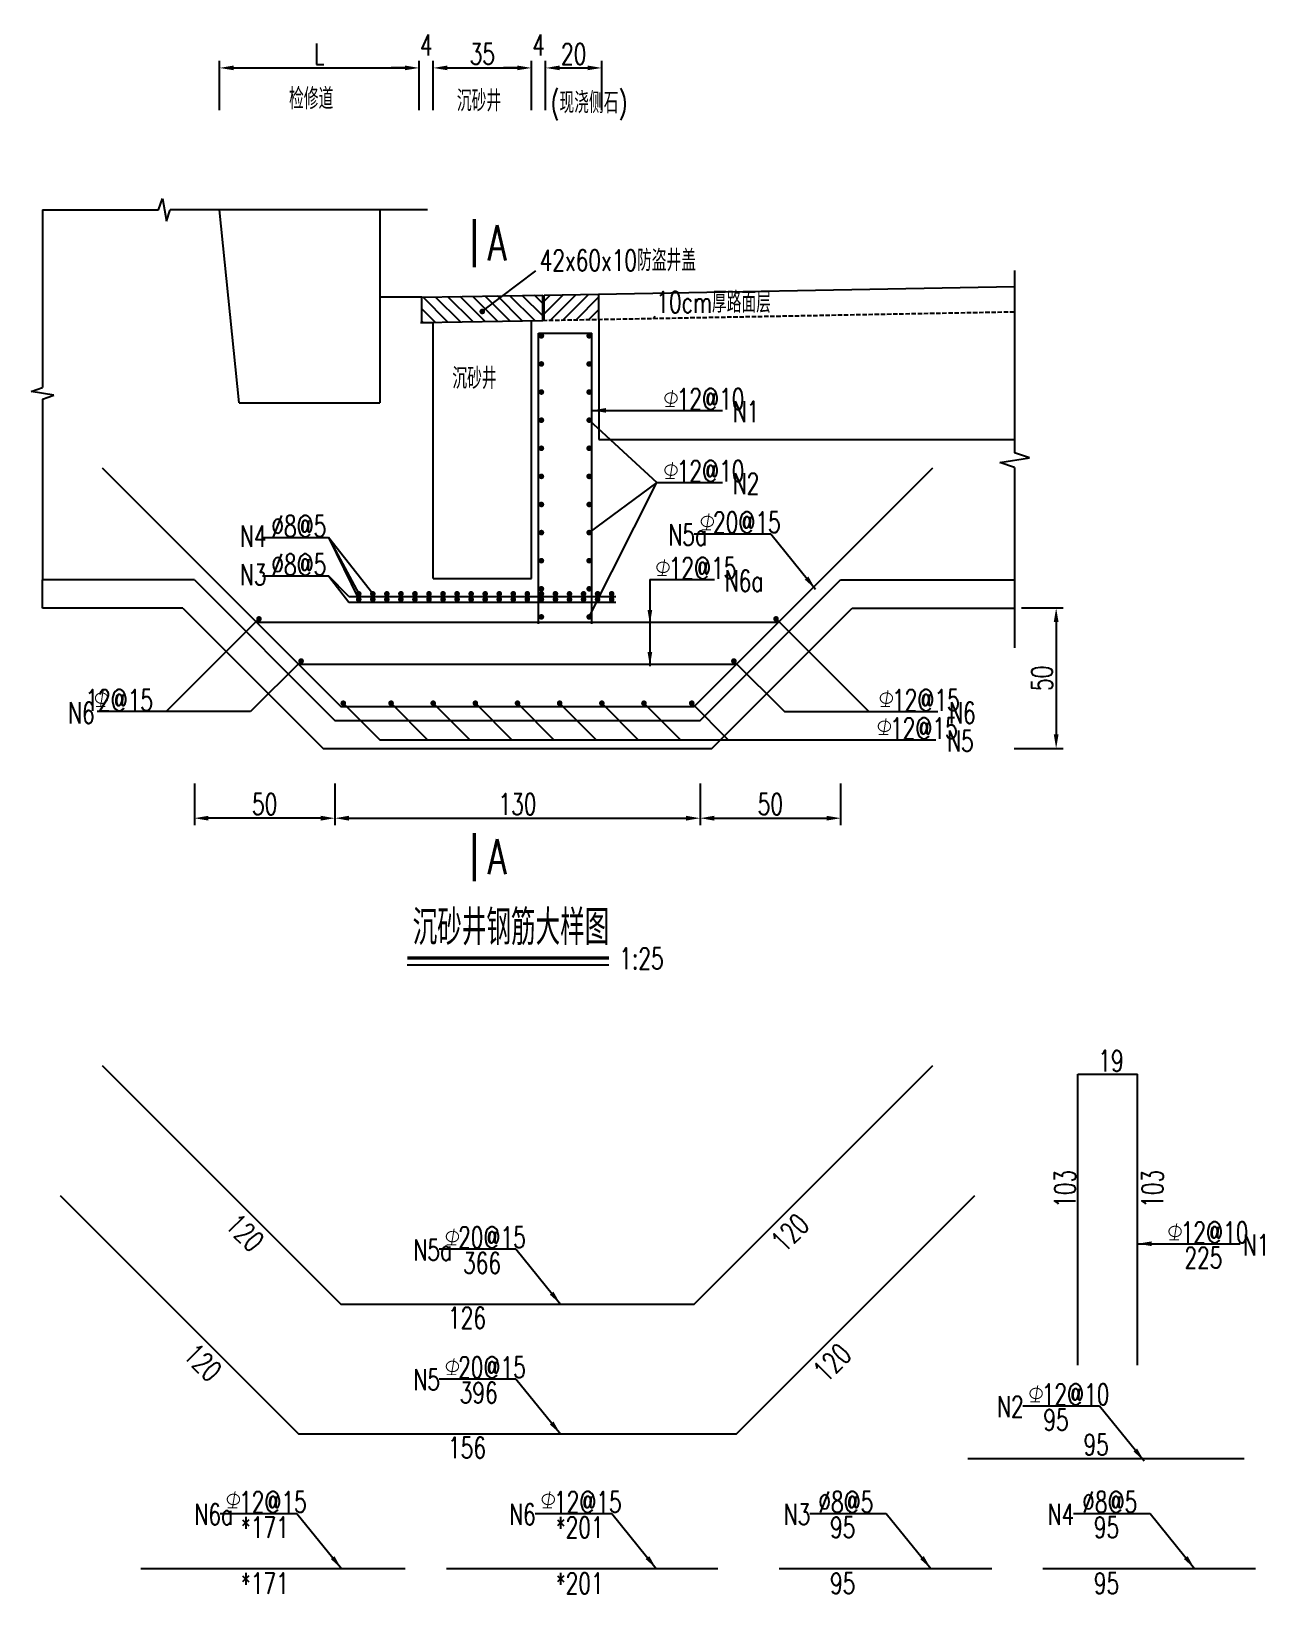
# Model space of a CAD drawing. Header units: millimetres. Extents: x -3172 to 9280, y -13936 to 13830.
# Drawn here: x 7630 to 8507, y -13720 to -12608 of the extents above; entities that cross this region are included whole.
import ezdxf

# ---------------------------------------------------------------- set-up
doc = ezdxf.new("R2010")
doc.units = ezdxf.units.MM
doc.header["$LTSCALE"] = 0.25
doc.header["$MEASUREMENT"] = 0
doc.linetypes.add('HIDDEN', pattern=[0.35, 0.25, -0.1])
for name, color, linetype in [('TEXT', 7, 'Continuous'), ('尺寸', 7, 'Continuous'), ('文字', 7, 'Continuous'), ('结构', 1, 'Continuous'), ('钢筋', 1, 'Continuous'), ('隧道断面结构', 7, 'Continuous')]:
    doc.layers.add(name, color=color, linetype=linetype)
doc.styles.get("Standard").update_dxf_attribs({"font": 'simplex1.shx', "width": 0.7, "bigfont": 'hztxt.shx'})
doc.dimstyles.new('25', dxfattribs={"dimscale": 5, "dimtxt": 3, "dimasz": 2, "dimexe": 1, "dimexo": 1, "dimgap": 0.5, "dimtad": 1, "dimdec": 1, "dimlfac": 0.5, "dimdsep": 46, "dimtxsty": 'Standard', "dimcen": 0.5, "dimadec": 0, "dimazin": 0, "dimtfac": 1, "dimtdec": 1, "dimtofl": 0, "dimtmove": 2, "dimatfit": 3, "dimfxl": 0, "dimtolj": 1, "dimtzin": 0, "dimarcsym": 0})

# ---------------------------------------------------------------- blocks, each defined once
blk = doc.blocks.new('*D105')
at = {"color": 0, "lineweight": -2}
for p, q in [((7764.1, -12664.1), (7764.1, -12629.1)), ((7906.2, -12664.1), (7906.2, -12629.1)), ((7774.1, -12634.1), (7896.2, -12634.1))]:
    blk.add_line(p, q, dxfattribs=at)
at = {"color": 0}
for points in [[(7774.1, -12632.4), (7774.1, -12635.7), (7764.1, -12634.1)], [(7896.2, -12632.4), (7896.2, -12635.7), (7906.2, -12634.1)]]:
    blk.add_solid(points, dxfattribs=at)
at = {"layer": 'Defpoints', "color": 0}
for p in [(7906.2, -12634.1), (7764.1, -12680.8), (7906.2, -12688.4)]:
    blk.add_point(p, dxfattribs=at)
at = {"color": 0, "insert": (7835.1, -12624.1), "char_height": 15, "attachment_point": 5}
blk.add_mtext('\\A1;L', dxfattribs=at)
blk = doc.blocks.new('*D106')
at = {"color": 0, "lineweight": -2}
for p, q in [((7906.2, -12664.1), (7906.2, -12629.1)), ((7916.2, -12664.1), (7916.2, -12629.1)), ((7896.2, -12634.1), (7886.2, -12634.1)), ((7926.2, -12634.1), (7936.2, -12634.1))]:
    blk.add_line(p, q, dxfattribs=at)
at = {"color": 0}
for points in [[(7896.2, -12632.4), (7896.2, -12635.7), (7906.2, -12634.1)], [(7926.2, -12632.4), (7926.2, -12635.7), (7916.2, -12634.1)]]:
    blk.add_solid(points, dxfattribs=at)
at = {"layer": 'Defpoints', "color": 0}
for p in [(7916.2, -12634.1), (7906.2, -12688.4), (7916.2, -12688.4)]:
    blk.add_point(p, dxfattribs=at)
at = {"color": 0, "insert": (7911.2, -12617.8), "char_height": 15, "attachment_point": 5}
blk.add_mtext('\\A1;4', dxfattribs=at)
blk = doc.blocks.new('*D107')
at = {"color": 0, "lineweight": -2}
for p, q in [((7996.2, -12664.1), (7996.2, -12629.1)), ((8036.2, -12664.1), (8036.2, -12629.1)), ((8006.2, -12634.1), (8026.2, -12634.1))]:
    blk.add_line(p, q, dxfattribs=at)
at = {"color": 0}
for points in [[(8006.2, -12632.4), (8006.2, -12635.7), (7996.2, -12634.1)], [(8026.2, -12632.4), (8026.2, -12635.7), (8036.2, -12634.1)]]:
    blk.add_solid(points, dxfattribs=at)
at = {"layer": 'Defpoints', "color": 0}
for p in [(8036.2, -12634.1), (7996.2, -12688.4), (8036.2, -12688.4)]:
    blk.add_point(p, dxfattribs=at)
at = {"color": 0, "insert": (8016.2, -12624.1), "char_height": 15, "attachment_point": 5}
blk.add_mtext('\\A1;20', dxfattribs=at)
blk = doc.blocks.new('*D109')
at = {"color": 0, "lineweight": -2}
for p, q in [((7846.2, -13143.4), (7846.2, -13173)), ((8106.2, -13143.4), (8106.2, -13173)), ((7856.2, -13168), (8096.2, -13168))]:
    blk.add_line(p, q, dxfattribs=at)
at = {"color": 0}
for points in [[(7856.2, -13166.3), (7856.2, -13169.7), (7846.2, -13168)], [(8096.2, -13166.3), (8096.2, -13169.7), (8106.2, -13168)]]:
    blk.add_solid(points, dxfattribs=at)
at = {"layer": 'Defpoints', "color": 0}
for p in [(7846.2, -13138.4), (8106.2, -13138.4), (8106.2, -13168)]:
    blk.add_point(p, dxfattribs=at)
at = {"color": 0, "insert": (7976.2, -13158), "char_height": 15, "attachment_point": 5}
blk.add_mtext('\\A1;130', dxfattribs=at)
blk = doc.blocks.new('*D110')
at = {"color": 0, "lineweight": -2}
for p, q in [((8106.2, -13143.4), (8106.2, -13173)), ((8206.2, -13143.4), (8206.2, -13173)), ((8116.2, -13168), (8196.2, -13168))]:
    blk.add_line(p, q, dxfattribs=at)
at = {"color": 0}
for points in [[(8116.2, -13166.3), (8116.2, -13169.7), (8106.2, -13168)], [(8196.2, -13166.3), (8196.2, -13169.7), (8206.2, -13168)]]:
    blk.add_solid(points, dxfattribs=at)
at = {"layer": 'Defpoints', "color": 0}
for p in [(8106.2, -13138.4), (8206.2, -13138.4), (8206.2, -13168)]:
    blk.add_point(p, dxfattribs=at)
at = {"color": 0, "insert": (8156.2, -13158), "char_height": 15, "attachment_point": 5}
blk.add_mtext('\\A1;50', dxfattribs=at)
blk = doc.blocks.new('*D131')
at = {"color": 0, "lineweight": -2}
for p, q in [((7916.2, -12664.1), (7916.2, -12629.1)), ((7986.2, -12664.1), (7986.2, -12629.1)), ((7926.2, -12634.1), (7976.2, -12634.1))]:
    blk.add_line(p, q, dxfattribs=at)
at = {"color": 0}
for points in [[(7926.2, -12632.4), (7926.2, -12635.7), (7916.2, -12634.1)], [(7976.2, -12632.4), (7976.2, -12635.7), (7986.2, -12634.1)]]:
    blk.add_solid(points, dxfattribs=at)
at = {"layer": 'Defpoints', "color": 0}
for p in [(7986.2, -12634.1), (7916.2, -12688.4), (7986.2, -12688.4)]:
    blk.add_point(p, dxfattribs=at)
at = {"color": 0, "insert": (7951.2, -12624.1), "char_height": 15, "attachment_point": 5}
blk.add_mtext('\\A1;35', dxfattribs=at)
blk = doc.blocks.new('*D132')
at = {"color": 0, "lineweight": -2}
for p, q in [((7986.2, -12664.1), (7986.2, -12629.1)), ((7996.2, -12664.1), (7996.2, -12629.1)), ((7976.2, -12634.1), (7966.2, -12634.1)), ((8006.2, -12634.1), (8016.2, -12634.1))]:
    blk.add_line(p, q, dxfattribs=at)
at = {"color": 0}
for points in [[(7976.2, -12632.4), (7976.2, -12635.7), (7986.2, -12634.1)], [(8006.2, -12632.4), (8006.2, -12635.7), (7996.2, -12634.1)]]:
    blk.add_solid(points, dxfattribs=at)
at = {"layer": 'Defpoints', "color": 0}
for p in [(7996.2, -12634.1), (7986.2, -12688.4), (7996.2, -12688.4)]:
    blk.add_point(p, dxfattribs=at)
at = {"color": 0, "insert": (7991.2, -12617.8), "char_height": 15, "attachment_point": 5}
blk.add_mtext('\\A1;4', dxfattribs=at)
blk = doc.blocks.new('*D133')
at = {"color": 0, "lineweight": -2}
for p, q in [((7746.2, -13143.4), (7746.2, -13173)), ((7846.2, -13143.4), (7846.2, -13173)), ((7836.2, -13168), (7756.2, -13168))]:
    blk.add_line(p, q, dxfattribs=at)
at = {"color": 0}
for points in [[(7756.2, -13166.3), (7756.2, -13169.7), (7746.2, -13168)], [(7836.2, -13166.3), (7836.2, -13169.7), (7846.2, -13168)]]:
    blk.add_solid(points, dxfattribs=at)
at = {"layer": 'Defpoints', "color": 0}
for p in [(7746.2, -13138.4), (7846.2, -13138.4), (7746.2, -13168)]:
    blk.add_point(p, dxfattribs=at)
at = {"color": 0, "insert": (7796.2, -13158), "char_height": 15, "attachment_point": 5}
blk.add_mtext('\\A1;50', dxfattribs=at)
blk = doc.blocks.new('二级钢筋')
at = {"layer": '文字'}
h = blk.add_hatch(color=256, dxfattribs=at)
edge = h.paths.add_edge_path(flags=16)
edge.add_ellipse((1.4, 11.8), major_axis=(8.14, 0), ratio=0.839578, start_angle=0, end_angle=360)
edge = h.paths.add_edge_path()
edge.add_spline(control_points=[(10.9, 11.8), (10.9, 12.4), (10.8, 13), (10.4, 14.6), (9.9, 15.5), (8.7, 17.1), (7.9, 17.8), (6.1, 19), (5.1, 19.4), (3, 19.9), (1.9, 20), (-0.2, 19.9), (-1.3, 19.7), (-3.4, 19), (-4.3, 18.5), (-5.9, 17.2), (-6.6, 16.4), (-7.7, 14.6), (-8, 13.7), (-8.3, 11.7), (-8.2, 10.7), (-7.6, 8.8), (-7.1, 7.9), (-5.8, 6.3), (-5, 5.6), (-3.2, 4.5), (-2.2, 4.1), (-0.1, 3.6), (1, 3.5), (3.2, 3.6), (4.2, 3.9), (6.2, 4.6), (7.2, 5.2), (8.8, 6.5), (9.5, 7.3), (10.4, 9.1), (10.8, 10), (10.9, 11.3), (10.9, 11.5), (10.9, 11.8)], knot_values=[0, 0, 0, 0, 0.218362, 0.218362, 0.57005, 0.57005, 0.921738, 0.921738, 1.273426, 1.273426, 1.625114, 1.625114, 1.976802, 1.976802, 2.32849, 2.32849, 2.680178, 2.680178, 3.031866, 3.031866, 3.383554, 3.383554, 3.735242, 3.735242, 4.086929, 4.086929, 4.438617, 4.438617, 4.790305, 4.790305, 5.141993, 5.141993, 5.493681, 5.493681, 5.845369, 5.845369, 6.197057, 6.197057, 6.283185, 6.283185, 6.283185, 6.283185], degree=3, periodic=0)
at = {"layer": '文字', "const_width": 1.4}
for points in [[(3.7, 23.2), (0, 0)], [(-6.7, 0), (6.7, 0)]]:
    blk.add_lwpolyline(points, dxfattribs=at)
blk = doc.blocks.new('*D40')
at = {"color": 0, "lineweight": -2}
for p, q in [((8335, -13018.4), (8364.6, -13018.4)), ((8359.6, -13028.4), (8359.6, -13108.4)), ((8329.6, -13118.4), (8364.6, -13118.4))]:
    blk.add_line(p, q, dxfattribs=at)
at = {"color": 0}
for points in [[(8357.9, -13028.4), (8361.3, -13028.4), (8359.6, -13018.4)], [(8357.9, -13108.4), (8361.3, -13108.4), (8359.6, -13118.4)]]:
    blk.add_solid(points, dxfattribs=at)
at = {"layer": 'Defpoints', "color": 0}
for p in [(8330, -13018.4), (8324.4, -13118.4), (8359.6, -13118.4)]:
    blk.add_point(p, dxfattribs=at)
at = {"color": 0, "insert": (8349.6, -13068.4), "char_height": 15, "attachment_point": 5, "rotation": 90}
blk.add_mtext('\\A1;50', dxfattribs=at)

msp = doc.modelspace()

# ---------------------------------------------------------------- hatches: boundary and pattern name
h = msp.add_hatch()
h.set_pattern_fill('ANSI31', color=8, scale=2, angle=90, style=0)
h.set_pattern_definition([(135, (-308333.029, 154722.767), (-4.49012806, -4.49012806), [])])
h.paths.add_polyline_path([(7994.21, -12813.73), (7994.21, -12795.73), (7908.21, -12797.31), (7908.21, -12815.31)])
h = msp.add_hatch()
h.set_pattern_fill('ANSI31', color=8, scale=2, style=0)
h.set_pattern_definition([(45, (-332325.973, 154299.152), (-4.49012806, 4.49012806), [])])
h.paths.add_polyline_path([(8074.21, -12812.27), (8074.21, -12809.03), (8071.28, -12812.32)], flags=17)
h.paths.add_polyline_path([(7995.21, -12795.71), (7995.21, -12813.71), (8034.21, -12813), (8034.21, -12795)])

# ---------------------------------------------------------------- linework, layer by layer
for p, q in [((7720.67, -12735.1), (7723.47, -12727.1)), ((7723.47, -12727.1), (7726.27, -12743.1)), ((7638.12, -12735.1), (7638.12, -12857.24)), ((7638.12, -12735.1), (7638.12, -12861.44)), ((7638.12, -12735.1), (7720.67, -12735.1)), ((7726.27, -12743.1), (7729.07, -12735.1)), ((7912.21, -12735.1), (7729.07, -12735.1)), ((7630.12, -12864.24), (7638.12, -12861.44)), ((7646.12, -12867.04), (7630.12, -12864.24)), ((7638.12, -12869.84), (7646.12, -12867.04)), ((7638.12, -12869.84), (7638.12, -12998.45)), ((7746.21, -12998.45), (7638.12, -12998.45))]:
    msp.add_line(p, q)
at = {"color": 6}
for p, q in [((7989.07, -12778.51), (7951.4, -12807)), ((8330.04, -12778.3), (8330.04, -12907.99)), ((8340.54, -12911.49), (8330.04, -12907.99)), ((8319.54, -12914.99), (8340.54, -12911.49)), ((8330.04, -12918.49), (8319.54, -12914.99)), ((8330.04, -12918.49), (8330.04, -13046.76))]:
    msp.add_line(p, q, dxfattribs=at)
at = {"color": 7}
for p, q in [((7908.21, -12797.31), (7994.21, -12795.73)), ((7994.21, -12813.73), (7994.21, -12795.73)), ((7908.21, -12815.31), (7994.21, -12813.73)), ((7638.12, -13018.45), (7638.12, -12998.45)), ((7746.21, -12998.45), (7638.12, -12998.45)), ((7737.93, -13018.45), (7638.12, -13018.45)), ((7737.93, -13018.45), (7837.92, -13118.44)), ((8114.5, -13118.44), (8214.5, -13018.44)), ((8214.5, -13018.44), (8330.04, -13018.44)), ((7837.92, -13118.44), (8114.5, -13118.44))]:
    msp.add_line(p, q, dxfattribs=at)
at = {"color": 3, "linetype": 'Continuous', "ltscale": 200}
msp.add_line((7995.21, -12795.71), (8330.04, -12789.58), dxfattribs=at)
at = {"color": 3, "linetype": 'HIDDEN', "ltscale": 50}
msp.add_line((7994.21, -12813.73), (8330.04, -12807.58), dxfattribs=at)
at = {"layer": 'TEXT', "color": 6}
for p, q in [((7908.21, -12797.31), (7878.21, -12797.31)), ((7792.21, -13026.16), (7726.24, -13092.13)), ((8160.21, -13026.16), (8226.18, -13092.13)), ((7822.21, -13056.16), (7786.24, -13092.13)), ((8130.21, -13056.16), (8166.18, -13092.13)), ((7852.21, -13086.16), (7878.18, -13112.13)), ((7886.21, -13086.16), (7912.18, -13112.13)), ((7916.21, -13086.16), (7942.18, -13112.13)), ((7946.21, -13086.16), (7972.18, -13112.13)), ((7976.21, -13086.16), (8002.18, -13112.13)), ((8006.21, -13086.16), (8032.18, -13112.13)), ((8036.21, -13086.16), (8062.18, -13112.13)), ((8066.21, -13086.16), (8092.18, -13112.13)), ((8100.21, -13086.16), (8126.18, -13112.13)), ((7786.24, -13092.13), (7677.08, -13092.13)), ((8166.18, -13092.13), (8275.35, -13092.13)), ((7878.18, -13112.13), (8273.97, -13112.13))]:
    msp.add_line(p, q, dxfattribs=at)
at = {"layer": '尺寸', "ltscale": 2}
for p, q in [((8027.21, -12884.76), (8075.32, -12929.04)), ((8029.21, -12877.8), (8122.08, -12877.8)), ((8075.32, -12929.04), (8027.21, -12964.76)), ((8027.21, -13024.76), (8075.32, -12929.04)), ((8075.32, -12929.04), (8122.08, -12929.04)), ((7794.82, -12968.32), (7841.69, -12968.32)), ((7841.69, -12968.32), (7863.21, -13008.31)), ((7873.21, -13008.31), (7841.69, -12968.32)), ((7841.69, -12968.32), (7863.21, -13012.31)), ((8102.01, -12965.61), (8156.51, -12965.61)), ((8156.51, -12965.61), (8188.23, -13004.9)), ((7794.82, -12995.63), (7841.69, -12995.63)), ((7856.21, -13010.31), (7841.69, -12995.63)), ((7841.69, -12995.63), (7856.21, -13014.31)), ((8070.44, -12998.2), (8070.44, -13059.76)), ((8070.44, -12998.2), (8116.39, -12998.2)), ((7920.57, -13474.49), (7975.07, -13474.49)), ((7975.07, -13474.49), (8006.79, -13513.78)), ((8417.47, -13470.82), (8490.68, -13470.82)), ((7920.57, -13566.86), (7975.07, -13566.86)), ((7975.07, -13566.86), (8006.79, -13606.15)), ((8335.98, -13586.11), (8390.48, -13586.11)), ((8390.48, -13586.11), (8422.2, -13625.41)), ((7764.68, -13662.69), (7819.19, -13662.69)), ((7819.19, -13662.69), (7850.9, -13701.99)), ((7988.78, -13662.69), (8043.28, -13662.69)), ((8043.28, -13662.69), (8075, -13701.99)), ((8184.19, -13662.69), (8238.69, -13662.69)), ((8238.69, -13662.69), (8270.41, -13701.99)), ((8371.95, -13662.69), (8426.45, -13662.69)), ((8426.45, -13662.69), (8458.17, -13701.99))]:
    msp.add_line(p, q, dxfattribs=at)
at = {"layer": '尺寸', "ltscale": 2, "const_width": 2.5}
for points in [[(7945.54, -12776.07), (7945.54, -12741.69), (7945.54, -12741.69)], [(7945.54, -13212.92), (7945.54, -13178.55), (7945.54, -13178.55)]]:
    msp.add_lwpolyline(points, dxfattribs=at)
at = {"layer": '尺寸'}
for points in [[(8039.21, -12879.47), (8039.21, -12876.14), (8029.21, -12877.8)], [(8183.25, -12996.07), (8180.65, -12998.17), (8188.23, -13004.9)], [(8072.11, -13019.76), (8068.78, -13019.76), (8070.44, -13029.76)], [(8072.11, -13049.76), (8068.78, -13049.76), (8070.44, -13059.76)], [(8427.47, -13472.49), (8427.47, -13469.16), (8417.47, -13470.82)], [(8001.81, -13504.96), (7999.22, -13507.05), (8006.79, -13513.78)], [(8001.81, -13597.33), (7999.22, -13599.42), (8006.79, -13606.15)], [(8417.22, -13616.58), (8414.63, -13618.68), (8422.2, -13625.41)], [(7845.92, -13693.16), (7843.33, -13695.25), (7850.9, -13701.99)], [(8070.02, -13693.16), (8067.42, -13695.25), (8075, -13701.99)], [(8265.42, -13693.16), (8262.83, -13695.25), (8270.41, -13701.99)], [(8453.19, -13693.16), (8450.59, -13695.25), (8458.17, -13701.99)]]:
    msp.add_solid(points, dxfattribs=at)
at = {"layer": '文字'}
msp.add_line((8041.33, -13272.48), (7897.7, -13272.48), dxfattribs=at)
at = {"layer": '文字', "const_width": 2.5}
msp.add_lwpolyline([(8041.33, -13267.48), (7897.7, -13267.48)], dxfattribs=at)
at = {"layer": '结构', "color": 7}
for p, q in [((7778.21, -12872.31), (7764.09, -12735.1)), ((7878.21, -12735.1), (7878.21, -12872.31)), ((7908.21, -12815.31), (7908.21, -12797.31)), ((7908.21, -12815.31), (7908.21, -12797.31)), ((7916.21, -12997.31), (7916.21, -12815.31)), ((7986.21, -12997.31), (7986.21, -12813.88)), ((8034.21, -12813), (8034.21, -12898.45)), ((7778.21, -12872.31), (7878.21, -12872.31)), ((8034.21, -12898.45), (8330.04, -12898.45)), ((7916.21, -12997.31), (7916.21, -12977.31)), ((7916.21, -12997.31), (7986.21, -12997.31)), ((7746.21, -12998.45), (7846.21, -13098.45)), ((7746.21, -12998.45), (7746.21, -12998.45)), ((8106.21, -13098.45), (8206.21, -12998.45)), ((8206.21, -12998.45), (8330.04, -12998.45)), ((7846.21, -13098.45), (8106.21, -13098.45))]:
    msp.add_line(p, q, dxfattribs=at)
at = {"layer": '结构', "color": 1}
msp.add_line((7907.21, -12815.31), (7916.21, -12815.31), dxfattribs=at)
at = {"layer": '结构'}
for points, const_width in [([(7952.14, -12807.42, -1), (7950.14, -12807.42, -1)], 2), ([(7951.9, -12807.5, -1), (7950.9, -12807.5, -1)], 1)]:
    msp.add_lwpolyline(points, format="xyb", close=True, dxfattribs=dict(at, const_width=const_width))
at = {"layer": '钢筋', "linetype": 'Continuous', "ltscale": 200}
for p, q in [((7991.21, -13029.76), (7991.21, -12822.76)), ((7991.21, -12822.76), (8029.21, -12822.76)), ((8029.21, -13029.76), (8029.21, -12822.76)), ((7680.65, -12918.74), (7850.35, -13088.45)), ((8102.07, -13088.45), (8271.78, -12918.74)), ((7856.21, -13010.31), (8046.21, -13010.31)), ((7856.21, -13014.31), (8046.21, -13014.31)), ((7790.35, -13028.45), (8162.07, -13028.45)), ((7820.35, -13058.45), (8132.07, -13058.45)), ((7850.35, -13088.45), (8102.07, -13088.45)), ((7680.65, -13344.08), (7850.35, -13513.78)), ((8102.07, -13513.78), (8271.78, -13344.08)), ((8375.1, -13557.13), (8375.1, -13350.13)), ((8375.1, -13350.13), (8417.47, -13350.13)), ((8417.47, -13557.13), (8417.47, -13350.13)), ((7650.65, -13436.45), (7820.35, -13606.15)), ((8132.07, -13606.15), (8301.78, -13436.45)), ((7850.35, -13513.78), (8102.07, -13513.78)), ((7820.35, -13606.15), (8132.07, -13606.15)), ((8296.78, -13623.64), (8493.48, -13623.64)), ((7708.15, -13701.99), (7896.15, -13701.99)), ((7925.6, -13701.99), (8118.89, -13701.99)), ((8162.4, -13701.99), (8313.7, -13701.99)), ((8350.17, -13701.99), (8501.46, -13701.99))]:
    msp.add_line(p, q, dxfattribs=at)
at = {"layer": '钢筋', "color": 1, "const_width": 2}
for points in [[(7992.23, -12824.93, 1), (7994.2, -12824.58, 1)], [(8026.23, -12824.93, 1), (8028.2, -12824.58, 1)], [(7992.23, -12844.93, 1), (7994.2, -12844.58, 1)], [(8026.23, -12844.93, 1), (8028.2, -12844.58, 1)], [(7992.23, -12864.93, 1), (7994.2, -12864.58, 1)], [(8026.23, -12864.93, 1), (8028.2, -12864.58, 1)], [(7992.23, -12884.93, 1), (7994.2, -12884.58, 1)], [(8026.23, -12884.93, 1), (8028.2, -12884.58, 1)], [(7992.23, -12904.93, 1), (7994.2, -12904.58, 1)], [(8026.23, -12904.93, 1), (8028.2, -12904.58, 1)], [(7992.23, -12924.93, 1), (7994.2, -12924.58, 1)], [(8026.23, -12924.93, 1), (8028.2, -12924.58, 1)], [(7992.23, -12944.93, 1), (7994.2, -12944.58, 1)], [(8026.23, -12944.93, 1), (8028.2, -12944.58, 1)], [(7992.23, -12964.93, 1), (7994.2, -12964.58, 1)], [(8026.23, -12964.93, 1), (8028.2, -12964.58, 1)], [(7992.23, -12984.93, 1), (7994.2, -12984.58, 1)], [(8026.23, -12984.93, 1), (8028.2, -12984.58, 1)], [(7862.23, -13008.48, 1), (7864.2, -13008.14, 1)], [(7872.23, -13008.48, 1), (7874.2, -13008.14, 1)], [(7882.23, -13008.48, 1), (7884.2, -13008.14, 1)], [(7892.23, -13008.48, 1), (7894.2, -13008.14, 1)], [(7902.23, -13008.48, 1), (7904.2, -13008.14, 1)], [(7912.23, -13008.48, 1), (7914.2, -13008.14, 1)], [(7922.23, -13008.48, 1), (7924.2, -13008.14, 1)], [(7932.23, -13008.48, 1), (7934.2, -13008.14, 1)], [(7942.23, -13008.48, 1), (7944.2, -13008.14, 1)], [(7952.23, -13008.48, 1), (7954.2, -13008.14, 1)], [(7962.23, -13008.48, 1), (7964.2, -13008.14, 1)], [(7972.23, -13008.48, 1), (7974.2, -13008.14, 1)], [(7982.23, -13008.48, 1), (7984.2, -13008.14, 1)], [(7992.23, -13004.93, 1), (7994.2, -13004.58, 1)], [(7992.23, -13008.48, 1), (7994.2, -13008.14, 1)], [(8002.23, -13008.48, 1), (8004.2, -13008.14, 1)], [(8012.23, -13008.48, 1), (8014.2, -13008.14, 1)], [(8022.23, -13008.48, 1), (8024.2, -13008.14, 1)], [(8026.23, -13004.93, 1), (8028.2, -13004.58, 1)], [(8032.23, -13008.48, 1), (8034.2, -13008.14, 1)], [(8042.23, -13008.48, 1), (8044.2, -13008.14, 1)], [(7862.23, -13012.48, 1), (7864.2, -13012.14, 1)], [(7872.23, -13012.48, 1), (7874.2, -13012.14, 1)], [(7882.23, -13012.48, 1), (7884.2, -13012.14, 1)], [(7892.23, -13012.48, 1), (7894.2, -13012.14, 1)], [(7902.23, -13012.48, 1), (7904.2, -13012.14, 1)], [(7912.23, -13012.48, 1), (7914.2, -13012.14, 1)], [(7922.23, -13012.48, 1), (7924.2, -13012.14, 1)], [(7932.23, -13012.48, 1), (7934.2, -13012.14, 1)], [(7942.23, -13012.48, 1), (7944.2, -13012.14, 1)], [(7952.23, -13012.48, 1), (7954.2, -13012.14, 1)], [(7962.23, -13012.48, 1), (7964.2, -13012.14, 1)], [(7972.23, -13012.48, 1), (7974.2, -13012.14, 1)], [(7982.23, -13012.48, 1), (7984.2, -13012.14, 1)], [(7992.23, -13012.48, 1), (7994.2, -13012.14, 1)], [(8002.23, -13012.48, 1), (8004.2, -13012.14, 1)], [(8012.23, -13012.48, 1), (8014.2, -13012.14, 1)], [(8022.23, -13012.48, 1), (8024.2, -13012.14, 1)], [(8032.23, -13012.48, 1), (8034.2, -13012.14, 1)], [(8042.23, -13012.48, 1), (8044.2, -13012.14, 1)], [(7791.23, -13026.34, 1), (7793.2, -13025.99, 1)], [(7992.23, -13024.93, 1), (7994.2, -13024.58, 1)], [(8026.23, -13024.93, 1), (8028.2, -13024.58, 1)], [(8159.23, -13026.34, 1), (8161.2, -13025.99, 1)], [(7821.23, -13056.34, 1), (7823.2, -13055.99, 1)], [(8129.23, -13056.34, 1), (8131.2, -13055.99, 1)], [(7851.23, -13086.34, 1), (7853.2, -13085.99, 1)], [(7885.23, -13086.34, 1), (7887.2, -13085.99, 1)], [(7915.23, -13086.34, 1), (7917.2, -13085.99, 1)], [(7945.23, -13086.34, 1), (7947.2, -13085.99, 1)], [(7975.23, -13086.34, 1), (7977.2, -13085.99, 1)], [(8005.23, -13086.34, 1), (8007.2, -13085.99, 1)], [(8035.23, -13086.34, 1), (8037.2, -13085.99, 1)], [(8065.23, -13086.34, 1), (8067.2, -13085.99, 1)], [(8099.23, -13086.34, 1), (8101.2, -13085.99, 1)]]:
    msp.add_lwpolyline(points, format="xyb", close=True, dxfattribs=at)
at = {"layer": '隧道断面结构', "color": 3, "linetype": 'Continuous', "ltscale": 200}
for p, q in [((7995.21, -12813.71), (7995.21, -12795.71)), ((8034.21, -12813), (8034.21, -12795))]:
    msp.add_line(p, q, dxfattribs=at)

# ---------------------------------------------------------------- block references
at = {"layer": '尺寸', "ltscale": 2, "xscale": 0.5000000000582077, "yscale": 0.5, "zscale": 0.5}
for p in [(8084.81, -12874.94), (8084.81, -12926.18), (8110.68, -12962.75), (8079.11, -12995.35), (7679.5, -13088.48), (8238.07, -13088.48), (8236.7, -13108.48), (7929.24, -13471.63), (8443.58, -13467.97), (7929.24, -13564), (8344.65, -13583.26), (7773.35, -13658.67), (7997.45, -13658.67)]:
    msp.add_blockref('二级钢筋', p, dxfattribs=at)

# ---------------------------------------------------------------- texts
at = {"width": 0.7}
for s, p in [('A', (7955.02, -12771.08)), ('A', (7955.02, -13207.93)), ('沉砂井钢筋大样图', (7901.58, -13258.27))]:
    msp.add_text(s, height=25, dxfattribs=at).set_placement(p)
at = {"layer": '文字', "width": 0.7}
for s, p in [('检修道', (7813.61, -12663.48)), ('沉砂井', (7933.05, -12665)), ('42x60x10防盗井盖', (7991.98, -12778.58)), ('沉砂井', (7929.83, -12862.48)), ('1:25', (8048.71, -13275.33))]:
    msp.add_text(s, height=15, dxfattribs=at).set_placement(p)
at = {"layer": '文字', "char_height": 15}
for s, insert, width, attachment_point in [('(现浇侧石)', (7999.77, -12651.33), 61.4507, 1), ('10cm厚路面层', (8075.02, -12793.3), 122.5528, 1), (' 12@10', (8082.34, -12862.16), 52.2896, 1), ('N1', (8129.42, -12871.2), 52.2896, 1), (' 12@10', (8082.34, -12913.39), 52.2896, 1), ('N2', (8129.42, -12922.43), 52.2896, 1), ('%%C8@5', (7801.02, -12952.68), 52.2896, 1), (' 20@15', (8108.21, -12949.96), 52.2896, 1), ('N4', (7778.66, -12959.79), 52.2896, 1), ('N5a', (8083.55, -12958.85), 52.2896, 1), ('N3', (7778.66, -12987.11), 52.2896, 1), ('%%C8@5', (7801.02, -12979.99), 52.2896, 1), (' 12@15', (8076.64, -12982.56), 52.2896, 1), ('N6a', (8123.72, -12991.6), 52.2896, 1), ('N6', (7675.25, -13085.53), 52.2896, 3), (' 12@15', (7716.82, -13076.49), 52.2896, 3), (' 12@15', (8235.6, -13076.49), 52.2896, 1), ('N6', (8283.35, -13085.53), 52.2896, 1), (' 12@15', (8234.22, -13096.49), 52.2896, 1), ('N5', (8281.97, -13105.53), 52.2896, 1), ('19', (8389.6, -13333.18), 52.2896, 1), (' 20@15', (7926.77, -13458.84), 52.2896, 1), (' 12@10', (8441.1, -13455.18), 52.2896, 1), ('N1', (8492.51, -13464.22), 52.2896, 1), ('N5a', (7902.11, -13467.73), 52.2896, 1), ('225', (8450.93, -13473.19), 52.2896, 1), ('366', (7937.5, -13477.09), 52.2896, 1), ('126', (7926.77, -13516.07), 52.2896, 1), (' 20@15', (7926.77, -13551.21), 52.2896, 1), ('N5', (7902.11, -13560.1), 52.2896, 1), ('396', (7935.05, -13569.39), 52.2896, 1), (' 12@10', (8342.18, -13570.47), 52.2896, 1), ('N2', (8317.52, -13579.36), 52.2896, 1), ('95', (8350.46, -13588.65), 52.2896, 1), ('156', (7926.77, -13608.44), 52.2896, 1), ('95', (8379.07, -13606.23), 52.2896, 1), (' 12@15', (7770.88, -13647.05), 52.2896, 1), (' 12@15', (7994.97, -13647.05), 52.2896, 1), ('%%C8@5', (8190.38, -13647.05), 52.2896, 1), ('%%C8@5', (8378.15, -13647.05), 52.2896, 1), ('N6a', (7746.22, -13655.94), 52.2896, 1), ('*171', (7779.16, -13665.23), 52.2896, 1), ('N6', (7970.32, -13655.94), 52.2896, 1), ('*201', (8003.25, -13665.23), 52.2896, 1), ('N3', (8165.73, -13655.94), 52.2896, 1), ('95', (8198.66, -13665.23), 52.2896, 1), ('N4', (8353.49, -13655.94), 52.2896, 1), ('95', (8386.42, -13665.23), 52.2896, 1), ('*171', (7779.16, -13704.91), 52.2896, 1), ('*201', (8003.25, -13704.91), 52.2896, 1), ('95', (8198.66, -13704.91), 52.2896, 1), ('95', (8386.42, -13704.91), 52.2896, 1)]:
    msp.add_mtext(s, dxfattribs=dict(at, insert=insert, width=width, attachment_point=attachment_point))
at = {"layer": '文字', "char_height": 15, "width": 52.2896}
for s, insert, attachment_point, rotation in [('103', (8358.41, -13445.26), 1, 90), ('103', (8420.68, -13445.26), 1, 90), ('120', (7797.03, -13467.22), 3, 315), ('120', (8155.39, -13467.22), 1, 45), ('120', (8185.39, -13559.59), 1, 45), ('120', (7767.03, -13559.59), 3, 315)]:
    msp.add_mtext(s, dxfattribs=dict(at, insert=insert, attachment_point=attachment_point, rotation=rotation))

# ---------------------------------------------------------------- dimensions: what is measured, and where the dimension line sits
for base, p1, p2, text, picture, middle in [((7916.21, -12634.08), (7906.21, -12688.41), (7916.21, -12688.41), '4', '*D106', (7911.21, -12617.83)), ((7996.21, -12634.08), (7986.21, -12688.41), (7996.21, -12688.41), '4', '*D132', (7991.21, -12617.83)), ((7906.21, -12634.08), (7764.09, -12680.84), (7906.21, -12688.41), 'L', '*D105', (7835.15, -12624.08))]:
    dim = msp.add_linear_dim(base=base, p1=p1, p2=p2, text=text, dimstyle='25', override={"dimtxsty": 'Standard'})
    dim.commit()
    dim.dimension.update_dxf_attribs({"geometry": picture, "text_midpoint": middle})
for base, p1, p2, picture, middle in [((7986.21, -12634.08), (7916.21, -12688.41), (7986.21, -12688.41), '*D131', (7951.21, -12624.08)), ((8036.21, -12634.08), (7996.21, -12688.41), (8036.21, -12688.41), '*D107', (8016.21, -12624.08)), ((8106.21, -13168.01), (7846.21, -13138.44), (8106.21, -13138.44), '*D109', (7976.21, -13158.01)), ((8206.21, -13168.01), (8106.21, -13138.44), (8206.21, -13138.44), '*D110', (8156.21, -13158.01))]:
    dim = msp.add_linear_dim(base=base, p1=p1, p2=p2, dimstyle='25', override={"dimtxsty": 'Standard'})
    dim.commit()
    dim.dimension.update_dxf_attribs({"geometry": picture, "text_midpoint": middle})
for base, p1, p2, angle, picture, middle in [((8359.59, -13118.44), (8330.04, -13018.44), (8324.43, -13118.44), 90, '*D40', (8349.59, -13068.44)), ((7746.21, -13168.01), (7846.21, -13138.44), (7746.21, -13138.44), 180, '*D133', (7796.21, -13158.01))]:
    dim = msp.add_linear_dim(base=base, p1=p1, p2=p2, angle=angle, dimstyle='25', override={"dimtxsty": 'Standard'})
    dim.commit()
    dim.dimension.update_dxf_attribs({"geometry": picture, "text_midpoint": middle})

doc.saveas('drawing.dxf')
